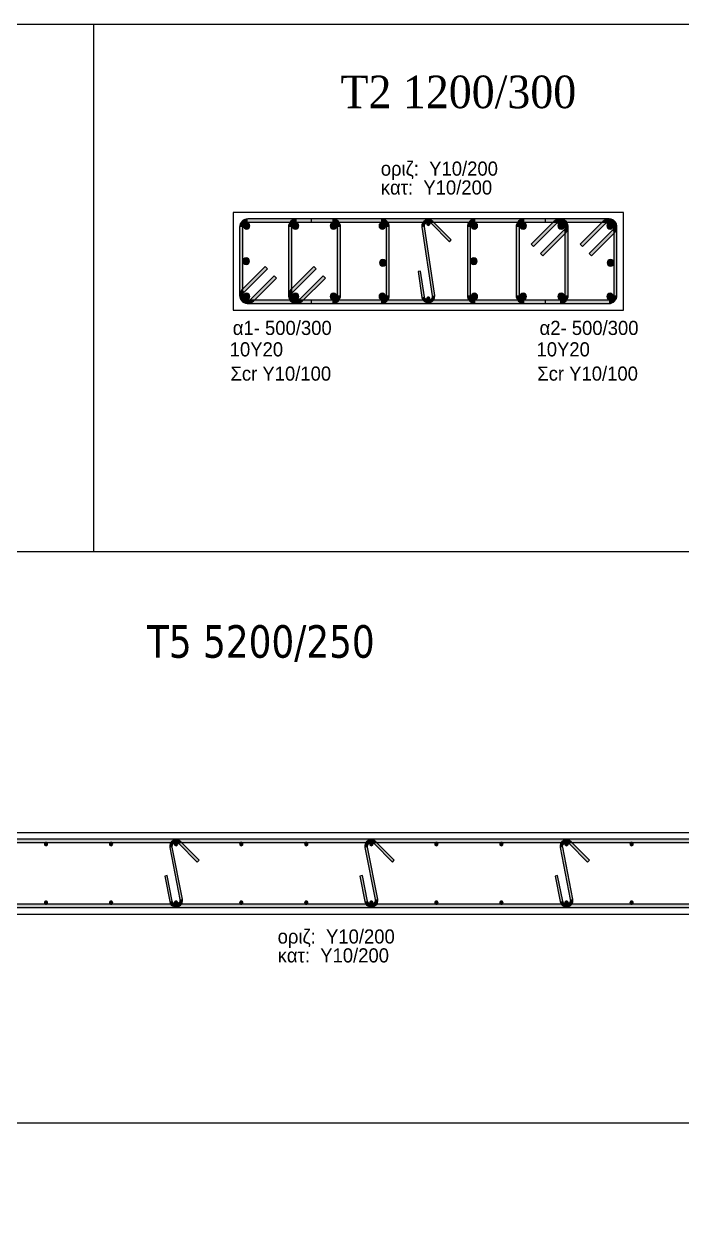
# Model space of a CAD drawing. Header units: millimetres. Extents: x -2171 to 1563, y -1758 to -1505.
# Drawn here: x -69.1 to -59, y -1608.82 to -1590.25 of the extents above; entities that cross this region are included whole.
import ezdxf

# ---------------------------------------------------------------- set-up
doc = ezdxf.new("R2010")
doc.units = ezdxf.units.MM
for name, color, linetype in [('-S_TEXT', 3, 'Continuous'), ('Col_Det', 7, 'Continuous'), ('Col_Det_4', 7, 'Continuous'), ('Col_Det_Fill', 7, 'Continuous'), ('Geo_Col_Pro_1', 7, 'Continuous'), ('pinakaki', 153, 'Continuous')]:
    doc.layers.add(name, color=color, linetype=linetype)
doc.styles.add('S1Arl22_b_934_161', font='arial.ttf', dxfattribs={"width": 0.933629, "height": 0.002175})
doc.styles.add('S1TmsNwRmn22_b_934_161', font='times.ttf', dxfattribs={"width": 0.933629, "height": 0.002175})
doc.styles.get("Standard").update_dxf_attribs({"font": 'tahoma.ttf'})

msp = doc.modelspace()

# ---------------------------------------------------------------- hatches: boundary and pattern name
at = {"layer": 'Col_Det_Fill'}
for color, points in [(252, [(-65.6674, -1593.2919), (-65.6674, -1593.2419, 0.4142136), (-65.7924, -1593.3669), (-65.7424, -1593.3669, -0.4142136)]), (12, [(-65.735, -1593.3493, 0.4142136), (-65.685, -1593.3993, 0.4142136), (-65.635, -1593.3493, 0.4142136), (-65.685, -1593.2993, 0.4142136)]), (252, [(-63.6174, -1593.2919), (-63.6174, -1593.2419), (-65.6674, -1593.2419), (-65.6674, -1593.2919)]), (252, [(-64.9174, -1593.2919), (-64.9174, -1593.2419, 0.4142136), (-65.0424, -1593.3669), (-64.9924, -1593.3669, -0.4142136)]), (56, [(-64.985, -1593.3493, 0.4142136), (-64.935, -1593.3993, 0.4142136), (-64.885, -1593.3493, 0.4142136), (-64.935, -1593.2993, 0.4142136)]), (252, [(-64.3674, -1593.2919), (-64.3674, -1593.2419), (-64.9174, -1593.2419), (-64.9174, -1593.2919)]), (252, [(-61.0908, -1593.2919), (-61.0908, -1593.2419), (-64.6939, -1593.2419), (-64.6939, -1593.2919)]), (56, [(-64.3997, -1593.3493, 0.4142136), (-64.3497, -1593.3993, 0.4142136), (-64.2997, -1593.3493, 0.4142136), (-64.3497, -1593.2993, 0.4142136)]), (252, [(-64.2924, -1593.3669), (-64.2424, -1593.3669, 0.4142136), (-64.3674, -1593.2419), (-64.3674, -1593.2919, -0.4142136)]), (12, [(-63.6497, -1593.3493, 0.4142136), (-63.5997, -1593.3993, 0.4142136), (-63.5497, -1593.3493, 0.4142136), (-63.5997, -1593.2993, 0.4142136)]), (252, [(-63.5424, -1593.3669), (-63.4924, -1593.3669, 0.4142136), (-63.6174, -1593.2419), (-63.6174, -1593.2919, -0.4142136)]), (252, [(-62.9913, -1593.3667), (-62.9517, -1593.3608, -0.7233449), (-62.8499, -1593.3095), (-62.8217, -1593.2812, 0.7233449)]), (133, [(-62.9174, -1593.3169, 0.4142136), (-62.8924, -1593.3419, 0.4142136), (-62.8674, -1593.3169, 0.4142136), (-62.8924, -1593.2919, 0.4142136)]), (252, [(-62.8217, -1593.2812), (-62.8499, -1593.3095), (-62.5671, -1593.5923), (-62.5388, -1593.5641)]), (252, [(-62.1674, -1593.2919), (-62.1674, -1593.2419, 0.4142136), (-62.2924, -1593.3669), (-62.2424, -1593.3669, -0.4142136)]), (12, [(-62.135, -1593.3493, 0.4142136), (-62.185, -1593.2993, 0.4142136), (-62.235, -1593.3493, 0.4142136), (-62.185, -1593.3993, 0.4142136)]), (252, [(-60.1174, -1593.2919), (-60.1174, -1593.2419), (-62.1674, -1593.2419), (-62.1674, -1593.2919)]), (252, [(-61.4174, -1593.2919), (-61.4174, -1593.2419, 0.4142136), (-61.5424, -1593.3669), (-61.4924, -1593.3669, -0.4142136)]), (56, [(-61.385, -1593.3493, 0.4142136), (-61.435, -1593.2993, 0.4142136), (-61.485, -1593.3493, 0.4142136), (-61.435, -1593.3993, 0.4142136)]), (252, [(-60.8674, -1593.2919), (-60.8674, -1593.2419), (-61.4174, -1593.2419), (-61.4174, -1593.2919)]), (252, [(-60.9204, -1593.3139), (-60.9558, -1593.2785), (-61.3093, -1593.6321), (-61.274, -1593.6674)]), (252, [(-60.7924, -1593.3669), (-60.7424, -1593.3669, 0.6681786), (-60.9558, -1593.2785), (-60.9204, -1593.3139, -0.6681786)]), (56, [(-60.7997, -1593.3493, 0.4142136), (-60.8497, -1593.2993, 0.4142136), (-60.8997, -1593.3493, 0.4142136), (-60.8497, -1593.3993, 0.4142136)]), (252, [(-60.8143, -1593.42), (-60.779, -1593.4553, 0.6681786), (-60.8674, -1593.2419), (-60.8674, -1593.2919, -0.6681786)]), (252, [(-60.1704, -1593.3139), (-60.2058, -1593.2785), (-60.5593, -1593.6321), (-60.524, -1593.6674)]), (252, [(-60.0424, -1593.3669), (-59.9924, -1593.3669, 0.6681786), (-60.2058, -1593.2785), (-60.1704, -1593.3139, -0.6681786)]), (12, [(-60.0497, -1593.3493, 0.4142136), (-60.0997, -1593.2993, 0.4142136), (-60.1497, -1593.3493, 0.4142136), (-60.0997, -1593.3993, 0.4142136)]), (252, [(-60.0643, -1593.42), (-60.029, -1593.4553, 0.6681786), (-60.1174, -1593.2419), (-60.1174, -1593.2919, -0.6681786)]), (252, [(-65.7424, -1593.3669), (-65.7924, -1593.3669), (-65.7924, -1594.4169), (-65.7424, -1594.4169)]), (252, [(-64.9924, -1593.3669), (-65.0424, -1593.3669), (-65.0424, -1594.4169), (-64.9924, -1594.4169)]), (252, [(-64.2924, -1594.4169), (-64.2424, -1594.4169), (-64.2424, -1593.3669), (-64.2924, -1593.3669)]), (252, [(-63.5424, -1594.4169), (-63.4924, -1594.4169), (-63.4924, -1593.3669), (-63.5424, -1593.3669)]), (252, [(-62.833, -1594.423), (-62.7935, -1594.4171), (-62.9517, -1593.3608), (-62.9913, -1593.3667)]), (252, [(-62.2424, -1593.3669), (-62.2924, -1593.3669), (-62.2924, -1594.4169), (-62.2424, -1594.4169)]), (252, [(-61.4924, -1593.3669), (-61.5424, -1593.3669), (-61.5424, -1594.4169), (-61.4924, -1594.4169)]), (252, [(-61.1679, -1593.7735), (-61.1325, -1593.8089), (-60.779, -1593.4553), (-60.8143, -1593.42)]), (252, [(-60.7924, -1594.4169), (-60.7424, -1594.4169), (-60.7424, -1593.3669), (-60.7924, -1593.3669)]), (252, [(-60.4179, -1593.7735), (-60.3825, -1593.8089), (-60.029, -1593.4553), (-60.0643, -1593.42)]), (252, [(-60.0424, -1594.4169), (-59.9924, -1594.4169), (-59.9924, -1593.3669), (-60.0424, -1593.3669)]), (133, [(-65.7424, -1593.8914, 0.4142136), (-65.6924, -1593.9414, 0.4142136), (-65.6424, -1593.8914, 0.4142136), (-65.6924, -1593.8414, 0.4142136)]), (133, [(-63.6424, -1593.9161, 0.4142136), (-63.5924, -1593.9661, 0.4142136), (-63.5424, -1593.9161, 0.4142136), (-63.5924, -1593.8661, 0.4142136)]), (133, [(-62.1424, -1593.8914, 0.4142136), (-62.1924, -1593.8414, 0.4142136), (-62.2424, -1593.8914, 0.4142136), (-62.1924, -1593.9414, 0.4142136)]), (133, [(-60.0424, -1593.9161, 0.4142136), (-60.0924, -1593.8661, 0.4142136), (-60.1424, -1593.9161, 0.4142136), (-60.0924, -1593.9661, 0.4142136)]), (252, [(-65.3669, -1594.0103), (-65.4022, -1593.975), (-65.7558, -1594.3285), (-65.7204, -1594.3639)]), (252, [(-64.6169, -1594.0103), (-64.6522, -1593.975), (-65.0058, -1594.3285), (-64.9704, -1594.3639)]), (252, [(-63.011, -1594.0452), (-63.0505, -1594.0512), (-62.9913, -1594.4467), (-62.9517, -1594.4408)]), (252, [(-65.6143, -1594.47), (-65.579, -1594.5053), (-65.2254, -1594.1518), (-65.2608, -1594.1164)]), (252, [(-64.8643, -1594.47), (-64.829, -1594.5053), (-64.4754, -1594.1518), (-64.5108, -1594.1164)]), (252, [(-65.7204, -1594.3639), (-65.7558, -1594.3285, 0.6681786), (-65.6674, -1594.5419), (-65.6674, -1594.4919, -0.6681786)]), (252, [(-65.7424, -1594.4169), (-65.7924, -1594.4169, 0.6681786), (-65.579, -1594.5053), (-65.6143, -1594.47, -0.6681786)]), (12, [(-65.735, -1594.4346, 0.4142136), (-65.685, -1594.4846, 0.4142136), (-65.635, -1594.4346, 0.4142136), (-65.685, -1594.3846, 0.4142136)]), (252, [(-64.9704, -1594.3639), (-65.0058, -1594.3285, 0.6681786), (-64.9174, -1594.5419), (-64.9174, -1594.4919, -0.6681786)]), (252, [(-64.9924, -1594.4169), (-65.0424, -1594.4169, 0.6681786), (-64.829, -1594.5053), (-64.8643, -1594.47, -0.6681786)]), (56, [(-64.985, -1594.4346, 0.4142136), (-64.935, -1594.4846, 0.4142136), (-64.885, -1594.4346, 0.4142136), (-64.935, -1594.3846, 0.4142136)]), (56, [(-64.3997, -1594.4346, 0.4142136), (-64.3497, -1594.4846, 0.4142136), (-64.2997, -1594.4346, 0.4142136), (-64.3497, -1594.3846, 0.4142136)]), (252, [(-64.3674, -1594.4919), (-64.3674, -1594.5419, 0.4142136), (-64.2424, -1594.4169), (-64.2924, -1594.4169, -0.4142136)]), (12, [(-63.6497, -1594.4346, 0.4142136), (-63.5997, -1594.4846, 0.4142136), (-63.5497, -1594.4346, 0.4142136), (-63.5997, -1594.3846, 0.4142136)]), (252, [(-63.6174, -1594.4919), (-63.6174, -1594.5419, 0.4142136), (-63.4924, -1594.4169), (-63.5424, -1594.4169, -0.4142136)]), (252, [(-62.9517, -1594.4408), (-62.9913, -1594.4467, 1), (-62.7935, -1594.4171), (-62.833, -1594.423, -1)]), (133, [(-62.9174, -1594.4669, 0.4142136), (-62.8924, -1594.4919, 0.4142136), (-62.8674, -1594.4669, 0.4142136), (-62.8924, -1594.4419, 0.4142136)]), (252, [(-62.2424, -1594.4169), (-62.2924, -1594.4169, 0.4142136), (-62.1674, -1594.5419), (-62.1674, -1594.4919, -0.4142136)]), (12, [(-62.135, -1594.4346, 0.4142136), (-62.185, -1594.3846, 0.4142136), (-62.235, -1594.4346, 0.4142136), (-62.185, -1594.4846, 0.4142136)]), (252, [(-61.4924, -1594.4169), (-61.5424, -1594.4169, 0.4142136), (-61.4174, -1594.5419), (-61.4174, -1594.4919, -0.4142136)]), (56, [(-61.385, -1594.4346, 0.4142136), (-61.435, -1594.3846, 0.4142136), (-61.485, -1594.4346, 0.4142136), (-61.435, -1594.4846, 0.4142136)]), (56, [(-60.7997, -1594.4346, 0.4142136), (-60.8497, -1594.3846, 0.4142136), (-60.8997, -1594.4346, 0.4142136), (-60.8497, -1594.4846, 0.4142136)]), (252, [(-60.8674, -1594.4919), (-60.8674, -1594.5419, 0.4142136), (-60.7424, -1594.4169), (-60.7924, -1594.4169, -0.4142136)]), (12, [(-60.0497, -1594.4346, 0.4142136), (-60.0997, -1594.3846, 0.4142136), (-60.1497, -1594.4346, 0.4142136), (-60.0997, -1594.4846, 0.4142136)]), (252, [(-60.1174, -1594.4919), (-60.1174, -1594.5419, 0.4142136), (-59.9924, -1594.4169), (-60.0424, -1594.4169, -0.4142136)]), (252, [(-65.6674, -1594.4919), (-65.6674, -1594.5419), (-63.6174, -1594.5419), (-63.6174, -1594.4919)]), (252, [(-64.9174, -1594.4919), (-64.9174, -1594.5419), (-64.3674, -1594.5419), (-64.3674, -1594.4919)]), (252, [(-64.6939, -1594.4919), (-64.6939, -1594.5419), (-61.0908, -1594.5419), (-61.0908, -1594.4919)]), (252, [(-62.1674, -1594.4919), (-62.1674, -1594.5419), (-60.1174, -1594.5419), (-60.1174, -1594.4919)]), (252, [(-61.4174, -1594.4919), (-61.4174, -1594.5419), (-60.8674, -1594.5419), (-60.8674, -1594.4919)]), (252, [(-53.9663, -1602.8223), (-53.9663, -1602.7723), (-73.5709, -1602.7723), (-73.5709, -1602.8223)]), (252, [(-66.8669, -1602.9016), (-66.8276, -1602.8939, -0.7407348), (-66.7263, -1602.8399), (-66.698, -1602.8116, 0.7407348)]), (252, [(-63.8668, -1602.9016), (-63.8275, -1602.8939, -0.7407348), (-63.7262, -1602.8399), (-63.6979, -1602.8116, 0.7407348)]), (252, [(-60.8667, -1602.9016), (-60.8274, -1602.8939, -0.7407348), (-60.7261, -1602.8399), (-60.6978, -1602.8116, 0.7407348)]), (133, [(-68.7938, -1602.8473, 0.4142136), (-68.7688, -1602.8723, 0.4142136), (-68.7438, -1602.8473, 0.4142136), (-68.7688, -1602.8223, 0.4142136)]), (133, [(-67.7938, -1602.8473, 0.4142136), (-67.7688, -1602.8723, 0.4142136), (-67.7438, -1602.8473, 0.4142136), (-67.7688, -1602.8223, 0.4142136)]), (252, [(-66.7099, -1603.7008), (-66.6706, -1603.6931), (-66.8276, -1602.8939), (-66.8669, -1602.9016)]), (133, [(-66.7937, -1602.8473, 0.4142136), (-66.7687, -1602.8723, 0.4142136), (-66.7437, -1602.8473, 0.4142136), (-66.7687, -1602.8223, 0.4142136)]), (252, [(-66.698, -1602.8116), (-66.7263, -1602.8399), (-66.4435, -1603.1227), (-66.4152, -1603.0945)]), (133, [(-65.7937, -1602.8473, 0.4142136), (-65.7687, -1602.8723, 0.4142136), (-65.7437, -1602.8473, 0.4142136), (-65.7687, -1602.8223, 0.4142136)]), (133, [(-64.7937, -1602.8473, 0.4142136), (-64.7687, -1602.8723, 0.4142136), (-64.7437, -1602.8473, 0.4142136), (-64.7687, -1602.8223, 0.4142136)]), (252, [(-63.7098, -1603.7008), (-63.6705, -1603.6931), (-63.8275, -1602.8939), (-63.8668, -1602.9016)]), (133, [(-63.7936, -1602.8473, 0.4142136), (-63.7686, -1602.8723, 0.4142136), (-63.7436, -1602.8473, 0.4142136), (-63.7686, -1602.8223, 0.4142136)]), (252, [(-63.6979, -1602.8116), (-63.7262, -1602.8399), (-63.4434, -1603.1227), (-63.4151, -1603.0945)]), (133, [(-62.7936, -1602.8473, 0.4142136), (-62.7686, -1602.8723, 0.4142136), (-62.7436, -1602.8473, 0.4142136), (-62.7686, -1602.8223, 0.4142136)]), (133, [(-61.7936, -1602.8473, 0.4142136), (-61.7686, -1602.8723, 0.4142136), (-61.7436, -1602.8473, 0.4142136), (-61.7686, -1602.8223, 0.4142136)]), (252, [(-60.7097, -1603.7008), (-60.6704, -1603.6931), (-60.8274, -1602.8939), (-60.8667, -1602.9016)]), (133, [(-60.7936, -1602.8473, 0.4142136), (-60.7686, -1602.8723, 0.4142136), (-60.7436, -1602.8473, 0.4142136), (-60.7686, -1602.8223, 0.4142136)]), (252, [(-60.6978, -1602.8116), (-60.7261, -1602.8399), (-60.4433, -1603.1227), (-60.415, -1603.0945)]), (133, [(-59.7935, -1602.8473, 0.4142136), (-59.7685, -1602.8723, 0.4142136), (-59.7435, -1602.8473, 0.4142136), (-59.7685, -1602.8223, 0.4142136)]), (252, [(-66.9047, -1603.3314), (-66.944, -1603.3391), (-66.8669, -1603.7316), (-66.8276, -1603.7239)]), (252, [(-63.9046, -1603.3314), (-63.9439, -1603.3391), (-63.8668, -1603.7316), (-63.8275, -1603.7239)]), (252, [(-60.9045, -1603.3314), (-60.9438, -1603.3391), (-60.8667, -1603.7316), (-60.8274, -1603.7239)]), (133, [(-68.7938, -1603.7473, 0.4142136), (-68.7688, -1603.7723, 0.4142136), (-68.7438, -1603.7473, 0.4142136), (-68.7688, -1603.7223, 0.4142136)]), (133, [(-67.7938, -1603.7473, 0.4142136), (-67.7688, -1603.7723, 0.4142136), (-67.7438, -1603.7473, 0.4142136), (-67.7688, -1603.7223, 0.4142136)]), (252, [(-66.8276, -1603.7239), (-66.8669, -1603.7316, 1), (-66.6706, -1603.6931), (-66.7099, -1603.7008, -1)]), (133, [(-66.7937, -1603.7473, 0.4142136), (-66.7687, -1603.7723, 0.4142136), (-66.7437, -1603.7473, 0.4142136), (-66.7687, -1603.7223, 0.4142136)]), (133, [(-65.7937, -1603.7473, 0.4142136), (-65.7687, -1603.7723, 0.4142136), (-65.7437, -1603.7473, 0.4142136), (-65.7687, -1603.7223, 0.4142136)]), (133, [(-64.7937, -1603.7473, 0.4142136), (-64.7687, -1603.7723, 0.4142136), (-64.7437, -1603.7473, 0.4142136), (-64.7687, -1603.7223, 0.4142136)]), (252, [(-63.8275, -1603.7239), (-63.8668, -1603.7316, 1), (-63.6705, -1603.6931), (-63.7098, -1603.7008, -1)]), (133, [(-63.7936, -1603.7473, 0.4142136), (-63.7686, -1603.7723, 0.4142136), (-63.7436, -1603.7473, 0.4142136), (-63.7686, -1603.7223, 0.4142136)]), (133, [(-62.7936, -1603.7473, 0.4142136), (-62.7686, -1603.7723, 0.4142136), (-62.7436, -1603.7473, 0.4142136), (-62.7686, -1603.7223, 0.4142136)]), (133, [(-61.7936, -1603.7473, 0.4142136), (-61.7686, -1603.7723, 0.4142136), (-61.7436, -1603.7473, 0.4142136), (-61.7686, -1603.7223, 0.4142136)]), (252, [(-60.8274, -1603.7239), (-60.8667, -1603.7316, 1), (-60.6704, -1603.6931), (-60.7097, -1603.7008, -1)]), (133, [(-60.7936, -1603.7473, 0.4142136), (-60.7686, -1603.7723, 0.4142136), (-60.7436, -1603.7473, 0.4142136), (-60.7686, -1603.7223, 0.4142136)]), (133, [(-59.7935, -1603.7473, 0.4142136), (-59.7685, -1603.7723, 0.4142136), (-59.7435, -1603.7473, 0.4142136), (-59.7685, -1603.7223, 0.4142136)]), (252, [(-73.5709, -1603.7723), (-73.5709, -1603.8223), (-53.9663, -1603.8223), (-53.9663, -1603.7723)])]:
    msp.add_hatch(color=color, dxfattribs=at).paths.add_polyline_path(points)

# ---------------------------------------------------------------- linework, layer by layer
at = {"layer": '-S_TEXT', "ltscale": 5}
msp.add_lwpolyline([(-78.6811, -1590.2497), (-20.5336, -1590.2497), (-20.5336, -1630.2944), (-78.6811, -1630.2944)], close=True, dxfattribs=at)
at = {"layer": 'Col_Det', "color": 7}
for points in [[(-59.8924, -1593.1419), (-65.8924, -1593.1419)], [(-65.8924, -1593.1419), (-65.8924, -1594.6419)], [(-59.8924, -1594.6419), (-59.8924, -1593.1419)], [(-63.6174, -1593.2419), (-65.6674, -1593.2419)], [(-65.6674, -1593.2919), (-63.6174, -1593.2919)], [(-64.3674, -1593.2419), (-64.9174, -1593.2419)], [(-64.9174, -1593.2919), (-64.3674, -1593.2919)], [(-61.0908, -1593.2419), (-64.6939, -1593.2419)], [(-64.6939, -1593.2419), (-64.6939, -1593.2919)], [(-64.6939, -1593.2919), (-61.0908, -1593.2919)], [(-62.8499, -1593.3095), (-62.5671, -1593.5923)], [(-62.5388, -1593.5641), (-62.8217, -1593.2812)], [(-60.1174, -1593.2419), (-62.1674, -1593.2419)], [(-62.1674, -1593.2919), (-60.1174, -1593.2919)], [(-60.8674, -1593.2419), (-61.4174, -1593.2419)], [(-61.4174, -1593.2919), (-60.8674, -1593.2919)], [(-60.9558, -1593.2785), (-61.3093, -1593.6321)], [(-61.274, -1593.6674), (-60.9204, -1593.3139)], [(-61.0908, -1593.2919), (-61.0908, -1593.2419)], [(-60.2058, -1593.2785), (-60.5593, -1593.6321)], [(-60.524, -1593.6674), (-60.1704, -1593.3139)], [(-65.7924, -1593.3669), (-65.7924, -1594.4169)], [(-65.7424, -1594.4169), (-65.7424, -1593.3669)], [(-65.0424, -1593.3669), (-65.0424, -1594.4169)], [(-64.9924, -1594.4169), (-64.9924, -1593.3669)], [(-64.2924, -1593.3669), (-64.2924, -1594.4169)], [(-64.2424, -1594.4169), (-64.2424, -1593.3669)], [(-63.5424, -1593.3669), (-63.5424, -1594.4169)], [(-63.4924, -1594.4169), (-63.4924, -1593.3669)], [(-62.9913, -1593.3667), (-62.833, -1594.423)], [(-62.7935, -1594.4171), (-62.9517, -1593.3608)], [(-62.2924, -1593.3669), (-62.2924, -1594.4169)], [(-62.2424, -1594.4169), (-62.2424, -1593.3669)], [(-61.5424, -1593.3669), (-61.5424, -1594.4169)], [(-61.4924, -1594.4169), (-61.4924, -1593.3669)], [(-60.8143, -1593.42), (-61.1679, -1593.7735)], [(-61.1325, -1593.8089), (-60.779, -1593.4553)], [(-60.7924, -1593.3669), (-60.7924, -1594.4169)], [(-60.7424, -1594.4169), (-60.7424, -1593.3669)], [(-60.0643, -1593.42), (-60.4179, -1593.7735)], [(-60.3825, -1593.8089), (-60.029, -1593.4553)], [(-60.0424, -1593.3669), (-60.0424, -1594.4169)], [(-59.9924, -1594.4169), (-59.9924, -1593.3669)], [(-62.5671, -1593.5923), (-62.5388, -1593.5641)], [(-61.3093, -1593.6321), (-61.274, -1593.6674)], [(-60.5593, -1593.6321), (-60.524, -1593.6674)], [(-61.1679, -1593.7735), (-61.1325, -1593.8089)], [(-60.4179, -1593.7735), (-60.3825, -1593.8089)], [(-65.4022, -1593.975), (-65.7558, -1594.3285)], [(-65.7204, -1594.3639), (-65.3669, -1594.0103)], [(-65.3669, -1594.0103), (-65.4022, -1593.975)], [(-64.6522, -1593.975), (-65.0058, -1594.3285)], [(-64.9704, -1594.3639), (-64.6169, -1594.0103)], [(-64.6169, -1594.0103), (-64.6522, -1593.975)], [(-63.011, -1594.0452), (-63.0505, -1594.0512)], [(-63.0505, -1594.0512), (-62.9913, -1594.4467)], [(-62.9517, -1594.4408), (-63.011, -1594.0452)], [(-65.2608, -1594.1164), (-65.6143, -1594.47)], [(-65.579, -1594.5053), (-65.2254, -1594.1518)], [(-65.2254, -1594.1518), (-65.2608, -1594.1164)], [(-64.5108, -1594.1164), (-64.8643, -1594.47)], [(-64.829, -1594.5053), (-64.4754, -1594.1518)], [(-64.4754, -1594.1518), (-64.5108, -1594.1164)], [(-63.6174, -1594.4919), (-65.6674, -1594.4919)], [(-65.6674, -1594.5419), (-63.6174, -1594.5419)], [(-64.3674, -1594.4919), (-64.9174, -1594.4919)], [(-64.9174, -1594.5419), (-64.3674, -1594.5419)], [(-64.6939, -1594.4919), (-64.6939, -1594.5419)], [(-61.0908, -1594.4919), (-64.6939, -1594.4919)], [(-64.6939, -1594.5419), (-61.0908, -1594.5419)], [(-60.1174, -1594.4919), (-62.1674, -1594.4919)], [(-62.1674, -1594.5419), (-60.1174, -1594.5419)], [(-60.8674, -1594.4919), (-61.4174, -1594.4919)], [(-61.4174, -1594.5419), (-60.8674, -1594.5419)], [(-61.0908, -1594.5419), (-61.0908, -1594.4919)], [(-65.8924, -1594.6419), (-59.8924, -1594.6419)], [(-50.7679, -1602.6723), (-76.7694, -1602.6723)], [(-53.9663, -1602.7723), (-73.5709, -1602.7723)], [(-73.5709, -1602.8223), (-53.9663, -1602.8223)], [(-66.8669, -1602.9016), (-66.7099, -1603.7008)], [(-66.6706, -1603.6931), (-66.8276, -1602.8939)], [(-66.7263, -1602.8399), (-66.4435, -1603.1227)], [(-66.4152, -1603.0945), (-66.698, -1602.8116)], [(-63.8668, -1602.9016), (-63.7098, -1603.7008)], [(-63.6705, -1603.6931), (-63.8275, -1602.8939)], [(-63.7262, -1602.8399), (-63.4434, -1603.1227)], [(-63.4151, -1603.0945), (-63.6979, -1602.8116)], [(-60.8667, -1602.9016), (-60.7097, -1603.7008)], [(-60.6704, -1603.6931), (-60.8274, -1602.8939)], [(-60.7261, -1602.8399), (-60.4433, -1603.1227)], [(-60.415, -1603.0945), (-60.6978, -1602.8116)], [(-66.4435, -1603.1227), (-66.4152, -1603.0945)], [(-63.4434, -1603.1227), (-63.4151, -1603.0945)], [(-60.4433, -1603.1227), (-60.415, -1603.0945)], [(-66.9047, -1603.3314), (-66.944, -1603.3391)], [(-66.944, -1603.3391), (-66.8669, -1603.7316)], [(-66.8276, -1603.7239), (-66.9047, -1603.3314)], [(-63.9046, -1603.3314), (-63.9439, -1603.3391)], [(-63.9439, -1603.3391), (-63.8668, -1603.7316)], [(-63.8275, -1603.7239), (-63.9046, -1603.3314)], [(-60.9045, -1603.3314), (-60.9438, -1603.3391)], [(-60.9438, -1603.3391), (-60.8667, -1603.7316)], [(-60.8274, -1603.7239), (-60.9045, -1603.3314)], [(-53.9663, -1603.7723), (-73.5709, -1603.7723)], [(-73.5709, -1603.8223), (-53.9663, -1603.8223)], [(-76.7694, -1603.9223), (-50.7679, -1603.9223)]]:
    msp.add_lwpolyline(points, dxfattribs=at)
for points in [[(-65.6674, -1593.2419, 0.4142136), (-65.7924, -1593.3669)], [(-65.7424, -1593.3669, -0.4142136), (-65.6674, -1593.2919, -0.4142136)], [(-65.685, -1593.2993, 0.4142136), (-65.735, -1593.3493, 0.4142136)], [(-65.635, -1593.3493, 0.4142136), (-65.685, -1593.2993, 0.4142136)], [(-64.9174, -1593.2419, 0.4142136), (-65.0424, -1593.3669)], [(-64.9924, -1593.3669, -0.4142136), (-64.9174, -1593.2919, -0.4142136)], [(-64.935, -1593.2993, 0.4142136), (-64.985, -1593.3493, 0.4142136)], [(-64.885, -1593.3493, 0.4142136), (-64.935, -1593.2993, 0.4142136)], [(-64.3497, -1593.2993, 0.4142136), (-64.3997, -1593.3493, 0.4142136)], [(-64.2424, -1593.3669, 0.4142136), (-64.3674, -1593.2419)], [(-64.3674, -1593.2919, -0.4142136), (-64.2924, -1593.3669, -0.4142136)], [(-64.2997, -1593.3493, 0.4142136), (-64.3497, -1593.2993, 0.4142136)], [(-63.5997, -1593.2993, 0.4142136), (-63.6497, -1593.3493, 0.4142136)], [(-63.4924, -1593.3669, 0.4142136), (-63.6174, -1593.2419)], [(-63.6174, -1593.2919, -0.4142136), (-63.5424, -1593.3669, -0.4142136)], [(-63.5497, -1593.3493, 0.4142136), (-63.5997, -1593.2993, 0.4142136)], [(-62.8217, -1593.2812, 0.7233449), (-62.9913, -1593.3667, 0.7233449)], [(-62.9517, -1593.3608, -0.7233449), (-62.8499, -1593.3095)], [(-62.8924, -1593.2919, 0.4142136), (-62.9174, -1593.3169, 0.4142136)], [(-62.9174, -1593.3169, 0.4142136), (-62.8924, -1593.3419, 0.4142136)], [(-62.8674, -1593.3169, 0.4142136), (-62.8924, -1593.2919, 0.4142136)], [(-62.8924, -1593.3419, 0.4142136), (-62.8674, -1593.3169, 0.4142136)], [(-62.1674, -1593.2419, 0.4142136), (-62.2924, -1593.3669)], [(-62.2424, -1593.3669, -0.4142136), (-62.1674, -1593.2919, -0.4142136)], [(-62.185, -1593.2993, 0.4142136), (-62.235, -1593.3493, 0.4142136)], [(-62.135, -1593.3493, 0.4142136), (-62.185, -1593.2993, 0.4142136)], [(-61.4174, -1593.2419, 0.4142136), (-61.5424, -1593.3669)], [(-61.4924, -1593.3669, -0.4142136), (-61.4174, -1593.2919, -0.4142136)], [(-61.435, -1593.2993, 0.4142136), (-61.485, -1593.3493, 0.4142136)], [(-61.385, -1593.3493, 0.4142136), (-61.435, -1593.2993, 0.4142136)], [(-60.7424, -1593.3669, 0.6681786), (-60.9558, -1593.2785)], [(-60.9204, -1593.3139, -0.6681786), (-60.7924, -1593.3669, -0.6681786)], [(-60.8497, -1593.2993, 0.4142136), (-60.8997, -1593.3493, 0.4142136)], [(-60.779, -1593.4553, 0.6681786), (-60.8674, -1593.2419)], [(-60.8674, -1593.2919, -0.6681786), (-60.8143, -1593.42, -0.6681786)], [(-60.7997, -1593.3493, 0.4142136), (-60.8497, -1593.2993, 0.4142136)], [(-59.9924, -1593.3669, 0.6681786), (-60.2058, -1593.2785)], [(-60.1704, -1593.3139, -0.6681786), (-60.0424, -1593.3669, -0.6681786)], [(-60.0997, -1593.2993, 0.4142136), (-60.1497, -1593.3493, 0.4142136)], [(-60.029, -1593.4553, 0.6681786), (-60.1174, -1593.2419)], [(-60.1174, -1593.2919, -0.6681786), (-60.0643, -1593.42, -0.6681786)], [(-60.0497, -1593.3493, 0.4142136), (-60.0997, -1593.2993, 0.4142136)], [(-65.735, -1593.3493, 0.4142136), (-65.685, -1593.3993, 0.4142136)], [(-65.685, -1593.3993, 0.4142136), (-65.635, -1593.3493, 0.4142136)], [(-64.985, -1593.3493, 0.4142136), (-64.935, -1593.3993, 0.4142136)], [(-64.935, -1593.3993, 0.4142136), (-64.885, -1593.3493, 0.4142136)], [(-64.3997, -1593.3493, 0.4142136), (-64.3497, -1593.3993, 0.4142136)], [(-64.3497, -1593.3993, 0.4142136), (-64.2997, -1593.3493, 0.4142136)], [(-63.6497, -1593.3493, 0.4142136), (-63.5997, -1593.3993, 0.4142136)], [(-63.5997, -1593.3993, 0.4142136), (-63.5497, -1593.3493, 0.4142136)], [(-62.235, -1593.3493, 0.4142136), (-62.185, -1593.3993, 0.4142136)], [(-62.185, -1593.3993, 0.4142136), (-62.135, -1593.3493, 0.4142136)], [(-61.485, -1593.3493, 0.4142136), (-61.435, -1593.3993, 0.4142136)], [(-61.435, -1593.3993, 0.4142136), (-61.385, -1593.3493, 0.4142136)], [(-60.8997, -1593.3493, 0.4142136), (-60.8497, -1593.3993, 0.4142136)], [(-60.8497, -1593.3993, 0.4142136), (-60.7997, -1593.3493, 0.4142136)], [(-60.1497, -1593.3493, 0.4142136), (-60.0997, -1593.3993, 0.4142136)], [(-60.0997, -1593.3993, 0.4142136), (-60.0497, -1593.3493, 0.4142136)], [(-65.6924, -1593.8414, 0.4142136), (-65.7424, -1593.8914, 0.4142136)], [(-65.7424, -1593.8914, 0.4142136), (-65.6924, -1593.9414, 0.4142136)], [(-65.6424, -1593.8914, 0.4142136), (-65.6924, -1593.8414, 0.4142136)], [(-65.6924, -1593.9414, 0.4142136), (-65.6424, -1593.8914, 0.4142136)], [(-63.5924, -1593.8661, 0.4142136), (-63.6424, -1593.9161, 0.4142136)], [(-63.5424, -1593.9161, 0.4142136), (-63.5924, -1593.8661, 0.4142136)], [(-62.1924, -1593.8414, 0.4142136), (-62.2424, -1593.8914, 0.4142136)], [(-62.2424, -1593.8914, 0.4142136), (-62.1924, -1593.9414, 0.4142136)], [(-62.1424, -1593.8914, 0.4142136), (-62.1924, -1593.8414, 0.4142136)], [(-62.1924, -1593.9414, 0.4142136), (-62.1424, -1593.8914, 0.4142136)], [(-60.0924, -1593.8661, 0.4142136), (-60.1424, -1593.9161, 0.4142136)], [(-60.0424, -1593.9161, 0.4142136), (-60.0924, -1593.8661, 0.4142136)], [(-63.6424, -1593.9161, 0.4142136), (-63.5924, -1593.9661, 0.4142136)], [(-63.5924, -1593.9661, 0.4142136), (-63.5424, -1593.9161, 0.4142136)], [(-60.1424, -1593.9161, 0.4142136), (-60.0924, -1593.9661, 0.4142136)], [(-60.0924, -1593.9661, 0.4142136), (-60.0424, -1593.9161, 0.4142136)], [(-65.7558, -1594.3285, 0.6681786), (-65.6674, -1594.5419)], [(-65.7924, -1594.4169, 0.6681786), (-65.579, -1594.5053)], [(-65.6674, -1594.4919, -0.6681786), (-65.7204, -1594.3639, -0.6681786)], [(-65.6143, -1594.47, -0.6681786), (-65.7424, -1594.4169, -0.6681786)], [(-65.685, -1594.3846, 0.4142136), (-65.735, -1594.4346, 0.4142136)], [(-65.735, -1594.4346, 0.4142136), (-65.685, -1594.4846, 0.4142136)], [(-65.635, -1594.4346, 0.4142136), (-65.685, -1594.3846, 0.4142136)], [(-65.685, -1594.4846, 0.4142136), (-65.635, -1594.4346, 0.4142136)], [(-65.0058, -1594.3285, 0.6681786), (-64.9174, -1594.5419)], [(-65.0424, -1594.4169, 0.6681786), (-64.829, -1594.5053)], [(-64.9174, -1594.4919, -0.6681786), (-64.9704, -1594.3639, -0.6681786)], [(-64.8643, -1594.47, -0.6681786), (-64.9924, -1594.4169, -0.6681786)], [(-64.935, -1594.3846, 0.4142136), (-64.985, -1594.4346, 0.4142136)], [(-64.985, -1594.4346, 0.4142136), (-64.935, -1594.4846, 0.4142136)], [(-64.885, -1594.4346, 0.4142136), (-64.935, -1594.3846, 0.4142136)], [(-64.935, -1594.4846, 0.4142136), (-64.885, -1594.4346, 0.4142136)], [(-64.3497, -1594.3846, 0.4142136), (-64.3997, -1594.4346, 0.4142136)], [(-64.3997, -1594.4346, 0.4142136), (-64.3497, -1594.4846, 0.4142136)], [(-64.3674, -1594.5419, 0.4142136), (-64.2424, -1594.4169)], [(-64.2924, -1594.4169, -0.4142136), (-64.3674, -1594.4919, -0.4142136)], [(-64.2997, -1594.4346, 0.4142136), (-64.3497, -1594.3846, 0.4142136)], [(-64.3497, -1594.4846, 0.4142136), (-64.2997, -1594.4346, 0.4142136)], [(-63.5997, -1594.3846, 0.4142136), (-63.6497, -1594.4346, 0.4142136)], [(-63.6497, -1594.4346, 0.4142136), (-63.5997, -1594.4846, 0.4142136)], [(-63.6174, -1594.5419, 0.4142136), (-63.4924, -1594.4169)], [(-63.5424, -1594.4169, -0.4142136), (-63.6174, -1594.4919, -0.4142136)], [(-63.5497, -1594.4346, 0.4142136), (-63.5997, -1594.3846, 0.4142136)], [(-63.5997, -1594.4846, 0.4142136), (-63.5497, -1594.4346, 0.4142136)], [(-62.9913, -1594.4467, 1), (-62.7935, -1594.4171)], [(-62.833, -1594.423, -1), (-62.9517, -1594.4408, -1)], [(-62.8924, -1594.4419, 0.4142136), (-62.9174, -1594.4669, 0.4142136)], [(-62.8674, -1594.4669, 0.4142136), (-62.8924, -1594.4419, 0.4142136)], [(-62.2924, -1594.4169, 0.4142136), (-62.1674, -1594.5419)], [(-62.1674, -1594.4919, -0.4142136), (-62.2424, -1594.4169, -0.4142136)], [(-62.185, -1594.3846, 0.4142136), (-62.235, -1594.4346, 0.4142136)], [(-62.235, -1594.4346, 0.4142136), (-62.185, -1594.4846, 0.4142136)], [(-62.135, -1594.4346, 0.4142136), (-62.185, -1594.3846, 0.4142136)], [(-62.185, -1594.4846, 0.4142136), (-62.135, -1594.4346, 0.4142136)], [(-61.5424, -1594.4169, 0.4142136), (-61.4174, -1594.5419)], [(-61.4174, -1594.4919, -0.4142136), (-61.4924, -1594.4169, -0.4142136)], [(-61.435, -1594.3846, 0.4142136), (-61.485, -1594.4346, 0.4142136)], [(-61.485, -1594.4346, 0.4142136), (-61.435, -1594.4846, 0.4142136)], [(-61.385, -1594.4346, 0.4142136), (-61.435, -1594.3846, 0.4142136)], [(-61.435, -1594.4846, 0.4142136), (-61.385, -1594.4346, 0.4142136)], [(-60.8497, -1594.3846, 0.4142136), (-60.8997, -1594.4346, 0.4142136)], [(-60.8997, -1594.4346, 0.4142136), (-60.8497, -1594.4846, 0.4142136)], [(-60.8674, -1594.5419, 0.4142136), (-60.7424, -1594.4169)], [(-60.7924, -1594.4169, -0.4142136), (-60.8674, -1594.4919, -0.4142136)], [(-60.7997, -1594.4346, 0.4142136), (-60.8497, -1594.3846, 0.4142136)], [(-60.8497, -1594.4846, 0.4142136), (-60.7997, -1594.4346, 0.4142136)], [(-60.0997, -1594.3846, 0.4142136), (-60.1497, -1594.4346, 0.4142136)], [(-60.1497, -1594.4346, 0.4142136), (-60.0997, -1594.4846, 0.4142136)], [(-60.1174, -1594.5419, 0.4142136), (-59.9924, -1594.4169)], [(-60.0424, -1594.4169, -0.4142136), (-60.1174, -1594.4919, -0.4142136)], [(-60.0497, -1594.4346, 0.4142136), (-60.0997, -1594.3846, 0.4142136)], [(-60.0997, -1594.4846, 0.4142136), (-60.0497, -1594.4346, 0.4142136)], [(-62.9174, -1594.4669, 0.4142136), (-62.8924, -1594.4919, 0.4142136)], [(-62.8924, -1594.4919, 0.4142136), (-62.8674, -1594.4669, 0.4142136)], [(-66.698, -1602.8116, 0.7407348), (-66.8669, -1602.9016, 0.7407348)], [(-63.6979, -1602.8116, 0.7407348), (-63.8668, -1602.9016, 0.7407348)], [(-60.6978, -1602.8116, 0.7407348), (-60.8667, -1602.9016, 0.7407348)], [(-68.7688, -1602.8223, 0.4142136), (-68.7938, -1602.8473, 0.4142136)], [(-68.7938, -1602.8473, 0.4142136), (-68.7688, -1602.8723, 0.4142136)], [(-68.7438, -1602.8473, 0.4142136), (-68.7688, -1602.8223, 0.4142136)], [(-68.7688, -1602.8723, 0.4142136), (-68.7438, -1602.8473, 0.4142136)], [(-67.7688, -1602.8223, 0.4142136), (-67.7938, -1602.8473, 0.4142136)], [(-67.7938, -1602.8473, 0.4142136), (-67.7688, -1602.8723, 0.4142136)], [(-67.7438, -1602.8473, 0.4142136), (-67.7688, -1602.8223, 0.4142136)], [(-67.7688, -1602.8723, 0.4142136), (-67.7438, -1602.8473, 0.4142136)], [(-66.8276, -1602.8939, -0.7407348), (-66.7263, -1602.8399)], [(-66.7687, -1602.8223, 0.4142136), (-66.7937, -1602.8473, 0.4142136)], [(-66.7937, -1602.8473, 0.4142136), (-66.7687, -1602.8723, 0.4142136)], [(-66.7437, -1602.8473, 0.4142136), (-66.7687, -1602.8223, 0.4142136)], [(-66.7687, -1602.8723, 0.4142136), (-66.7437, -1602.8473, 0.4142136)], [(-65.7687, -1602.8223, 0.4142136), (-65.7937, -1602.8473, 0.4142136)], [(-65.7937, -1602.8473, 0.4142136), (-65.7687, -1602.8723, 0.4142136)], [(-65.7437, -1602.8473, 0.4142136), (-65.7687, -1602.8223, 0.4142136)], [(-65.7687, -1602.8723, 0.4142136), (-65.7437, -1602.8473, 0.4142136)], [(-64.7687, -1602.8223, 0.4142136), (-64.7937, -1602.8473, 0.4142136)], [(-64.7937, -1602.8473, 0.4142136), (-64.7687, -1602.8723, 0.4142136)], [(-64.7437, -1602.8473, 0.4142136), (-64.7687, -1602.8223, 0.4142136)], [(-64.7687, -1602.8723, 0.4142136), (-64.7437, -1602.8473, 0.4142136)], [(-63.8275, -1602.8939, -0.7407348), (-63.7262, -1602.8399)], [(-63.7686, -1602.8223, 0.4142136), (-63.7936, -1602.8473, 0.4142136)], [(-63.7936, -1602.8473, 0.4142136), (-63.7686, -1602.8723, 0.4142136)], [(-63.7436, -1602.8473, 0.4142136), (-63.7686, -1602.8223, 0.4142136)], [(-63.7686, -1602.8723, 0.4142136), (-63.7436, -1602.8473, 0.4142136)], [(-62.7686, -1602.8223, 0.4142136), (-62.7936, -1602.8473, 0.4142136)], [(-62.7936, -1602.8473, 0.4142136), (-62.7686, -1602.8723, 0.4142136)], [(-62.7436, -1602.8473, 0.4142136), (-62.7686, -1602.8223, 0.4142136)], [(-62.7686, -1602.8723, 0.4142136), (-62.7436, -1602.8473, 0.4142136)], [(-61.7686, -1602.8223, 0.4142136), (-61.7936, -1602.8473, 0.4142136)], [(-61.7936, -1602.8473, 0.4142136), (-61.7686, -1602.8723, 0.4142136)], [(-61.7436, -1602.8473, 0.4142136), (-61.7686, -1602.8223, 0.4142136)], [(-61.7686, -1602.8723, 0.4142136), (-61.7436, -1602.8473, 0.4142136)], [(-60.8274, -1602.8939, -0.7407348), (-60.7261, -1602.8399)], [(-60.7686, -1602.8223, 0.4142136), (-60.7936, -1602.8473, 0.4142136)], [(-60.7936, -1602.8473, 0.4142136), (-60.7686, -1602.8723, 0.4142136)], [(-60.7436, -1602.8473, 0.4142136), (-60.7686, -1602.8223, 0.4142136)], [(-60.7686, -1602.8723, 0.4142136), (-60.7436, -1602.8473, 0.4142136)], [(-59.7685, -1602.8223, 0.4142136), (-59.7935, -1602.8473, 0.4142136)], [(-59.7935, -1602.8473, 0.4142136), (-59.7685, -1602.8723, 0.4142136)], [(-59.7435, -1602.8473, 0.4142136), (-59.7685, -1602.8223, 0.4142136)], [(-59.7685, -1602.8723, 0.4142136), (-59.7435, -1602.8473, 0.4142136)], [(-68.7688, -1603.7223, 0.4142136), (-68.7938, -1603.7473, 0.4142136)], [(-68.7438, -1603.7473, 0.4142136), (-68.7688, -1603.7223, 0.4142136)], [(-67.7688, -1603.7223, 0.4142136), (-67.7938, -1603.7473, 0.4142136)], [(-67.7438, -1603.7473, 0.4142136), (-67.7688, -1603.7223, 0.4142136)], [(-66.8669, -1603.7316, 1), (-66.6706, -1603.6931)], [(-66.7099, -1603.7008, -1), (-66.8276, -1603.7239, -1)], [(-66.7687, -1603.7223, 0.4142136), (-66.7937, -1603.7473, 0.4142136)], [(-66.7437, -1603.7473, 0.4142136), (-66.7687, -1603.7223, 0.4142136)], [(-65.7687, -1603.7223, 0.4142136), (-65.7937, -1603.7473, 0.4142136)], [(-65.7437, -1603.7473, 0.4142136), (-65.7687, -1603.7223, 0.4142136)], [(-64.7687, -1603.7223, 0.4142136), (-64.7937, -1603.7473, 0.4142136)], [(-64.7437, -1603.7473, 0.4142136), (-64.7687, -1603.7223, 0.4142136)], [(-63.8668, -1603.7316, 1), (-63.6705, -1603.6931)], [(-63.7098, -1603.7008, -1), (-63.8275, -1603.7239, -1)], [(-63.7686, -1603.7223, 0.4142136), (-63.7936, -1603.7473, 0.4142136)], [(-63.7436, -1603.7473, 0.4142136), (-63.7686, -1603.7223, 0.4142136)], [(-62.7686, -1603.7223, 0.4142136), (-62.7936, -1603.7473, 0.4142136)], [(-62.7436, -1603.7473, 0.4142136), (-62.7686, -1603.7223, 0.4142136)], [(-61.7686, -1603.7223, 0.4142136), (-61.7936, -1603.7473, 0.4142136)], [(-61.7436, -1603.7473, 0.4142136), (-61.7686, -1603.7223, 0.4142136)], [(-60.8667, -1603.7316, 1), (-60.6704, -1603.6931)], [(-60.7097, -1603.7008, -1), (-60.8274, -1603.7239, -1)], [(-60.7686, -1603.7223, 0.4142136), (-60.7936, -1603.7473, 0.4142136)], [(-60.7436, -1603.7473, 0.4142136), (-60.7686, -1603.7223, 0.4142136)], [(-59.7685, -1603.7223, 0.4142136), (-59.7935, -1603.7473, 0.4142136)], [(-59.7435, -1603.7473, 0.4142136), (-59.7685, -1603.7223, 0.4142136)], [(-68.7938, -1603.7473, 0.4142136), (-68.7688, -1603.7723, 0.4142136)], [(-68.7688, -1603.7723, 0.4142136), (-68.7438, -1603.7473, 0.4142136)], [(-67.7938, -1603.7473, 0.4142136), (-67.7688, -1603.7723, 0.4142136)], [(-67.7688, -1603.7723, 0.4142136), (-67.7438, -1603.7473, 0.4142136)], [(-66.7937, -1603.7473, 0.4142136), (-66.7687, -1603.7723, 0.4142136)], [(-66.7687, -1603.7723, 0.4142136), (-66.7437, -1603.7473, 0.4142136)], [(-65.7937, -1603.7473, 0.4142136), (-65.7687, -1603.7723, 0.4142136)], [(-65.7687, -1603.7723, 0.4142136), (-65.7437, -1603.7473, 0.4142136)], [(-64.7937, -1603.7473, 0.4142136), (-64.7687, -1603.7723, 0.4142136)], [(-64.7687, -1603.7723, 0.4142136), (-64.7437, -1603.7473, 0.4142136)], [(-63.7936, -1603.7473, 0.4142136), (-63.7686, -1603.7723, 0.4142136)], [(-63.7686, -1603.7723, 0.4142136), (-63.7436, -1603.7473, 0.4142136)], [(-62.7936, -1603.7473, 0.4142136), (-62.7686, -1603.7723, 0.4142136)], [(-62.7686, -1603.7723, 0.4142136), (-62.7436, -1603.7473, 0.4142136)], [(-61.7936, -1603.7473, 0.4142136), (-61.7686, -1603.7723, 0.4142136)], [(-61.7686, -1603.7723, 0.4142136), (-61.7436, -1603.7473, 0.4142136)], [(-60.7936, -1603.7473, 0.4142136), (-60.7686, -1603.7723, 0.4142136)], [(-60.7686, -1603.7723, 0.4142136), (-60.7436, -1603.7473, 0.4142136)], [(-59.7935, -1603.7473, 0.4142136), (-59.7685, -1603.7723, 0.4142136)], [(-59.7685, -1603.7723, 0.4142136), (-59.7435, -1603.7473, 0.4142136)]]:
    msp.add_lwpolyline(points, format="xyb", dxfattribs=at)
at = {"layer": 'Geo_Col_Pro_1', "color": 4, "linetype": 'Continuous', "ltscale": 0.5}
for p, q in [((-68.0367, -1590.2497), (-68.0367, -1598.3514)), ((-78.6811, -1598.3514), (-20.5336, -1598.3514)), ((-78.6811, -1607.1291), (-47.9818, -1607.1291))]:
    msp.add_line(p, q, dxfattribs=at)

# ---------------------------------------------------------------- texts
at = {"layer": 'Col_Det', "color": 7, "style": 'S1Arl22_b_934_161', "width": 0.933629}
for s, p in [('οριζ:  Y10/200', (-63.6227, -1592.5777)), ('κατ:  Y10/200', (-63.6227, -1592.8677)), (' α1- 500/300', (-65.9765, -1595.025)), (' α2- 500/300', (-61.261, -1595.025)), ('10Y20', (-65.9451, -1595.3545)), ('10Y20', (-61.2296, -1595.3545)), ('Σcr Y10/100', (-65.9332, -1595.727)), ('Σcr Y10/100', (-61.2177, -1595.727)), ('οριζ:  Y10/200', (-65.2082, -1604.3759)), ('κατ:  Y10/200', (-65.2082, -1604.6659))]:
    msp.add_text(s, height=0.2175, dxfattribs=at).set_placement(p)
at = {"layer": 'Col_Det_4', "color": 1, "style": 'S1TmsNwRmn22_b_934_161', "width": 0.933629}
msp.add_text('T2 1200/300', height=0.5, dxfattribs=at).set_placement((-64.2426, -1591.5404))
at = {"layer": 'pinakaki', "color": 1, "width": 0.933629}
msp.add_text(' Τ5 5200/250 ', height=0.5, dxfattribs=at).set_placement((-67.3917, -1599.9836))

doc.saveas('drawing.dxf')
